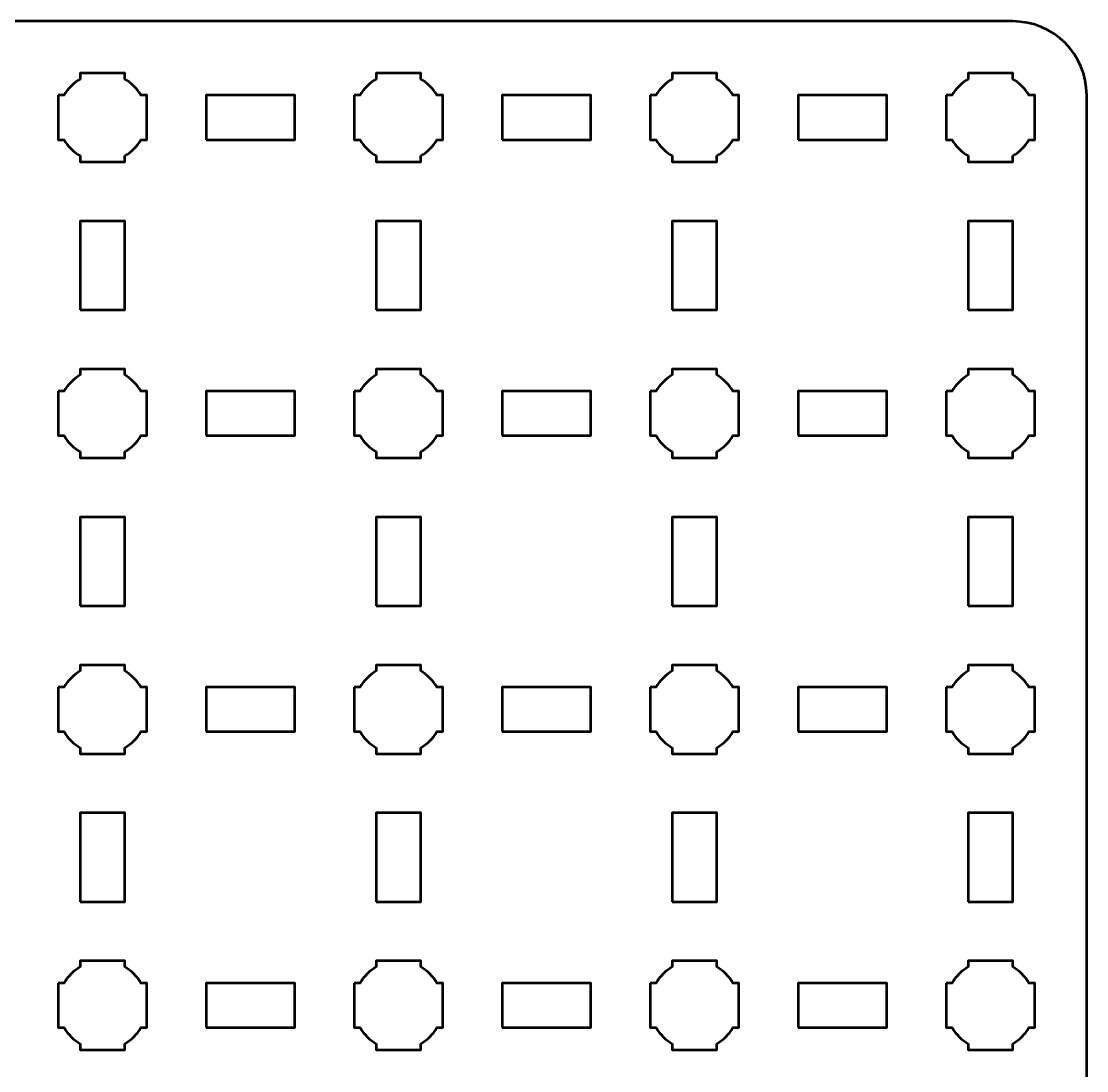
# Model space of a CAD drawing. Header units: centimetres. Extents: x -40.1 to 19.1, y -44.5 to 14.8.
# Drawn here: x 11.95 to 19.15, y 7.71 to 14.8 of the extents above; entities that cross this region are included whole.
import ezdxf

# ---------------------------------------------------------------- set-up
doc = ezdxf.new("R2010")
doc.units = ezdxf.units.CM
doc.header["$MEASUREMENT"] = 0
doc.layers.add('Layer 1', color=7, linetype='Continuous')

msp = doc.modelspace()

# ---------------------------------------------------------------- linework, layer by layer
at = {"layer": 'Layer 1', "lineweight": 53}
for points in [[(13.2, 14), (13.8, 14), (13.8, 14.3), (13.2, 14.3), (13.2, 14)], [(15.2, 14), (15.8, 14), (15.8, 14.3), (15.2, 14.3), (15.2, 14)], [(17.2, 14), (17.8, 14), (17.8, 14.3), (17.2, 14.3), (17.2, 14)], [(12.35, 12.85), (12.65, 12.85), (12.65, 13.45), (12.35, 13.45), (12.35, 12.85)], [(14.35, 12.85), (14.65, 12.85), (14.65, 13.45), (14.35, 13.45), (14.35, 12.85)], [(16.35, 12.85), (16.65, 12.85), (16.65, 13.45), (16.35, 13.45), (16.35, 12.85)], [(18.35, 12.85), (18.65, 12.85), (18.65, 13.45), (18.35, 13.45), (18.35, 12.85)], [(13.2, 12), (13.8, 12), (13.8, 12.3), (13.2, 12.3), (13.2, 12)], [(15.2, 12), (15.8, 12), (15.8, 12.3), (15.2, 12.3), (15.2, 12)], [(17.2, 12), (17.8, 12), (17.8, 12.3), (17.2, 12.3), (17.2, 12)], [(12.35, 10.85), (12.65, 10.85), (12.65, 11.45), (12.35, 11.45), (12.35, 10.85)], [(14.35, 10.85), (14.65, 10.85), (14.65, 11.45), (14.35, 11.45), (14.35, 10.85)], [(16.35, 10.85), (16.65, 10.85), (16.65, 11.45), (16.35, 11.45), (16.35, 10.85)], [(18.35, 10.85), (18.65, 10.85), (18.65, 11.45), (18.35, 11.45), (18.35, 10.85)], [(13.2, 10), (13.8, 10), (13.8, 10.3), (13.2, 10.3), (13.2, 10)], [(15.2, 10), (15.8, 10), (15.8, 10.3), (15.2, 10.3), (15.2, 10)], [(17.2, 10), (17.8, 10), (17.8, 10.3), (17.2, 10.3), (17.2, 10)], [(12.35, 8.85), (12.65, 8.85), (12.65, 9.45), (12.35, 9.45), (12.35, 8.85)], [(14.35, 8.85), (14.65, 8.85), (14.65, 9.45), (14.35, 9.45), (14.35, 8.85)], [(16.35, 8.85), (16.65, 8.85), (16.65, 9.45), (16.35, 9.45), (16.35, 8.85)], [(18.35, 8.85), (18.65, 8.85), (18.65, 9.45), (18.35, 9.45), (18.35, 8.85)], [(13.2, 8), (13.8, 8), (13.8, 8.3), (13.2, 8.3), (13.2, 8)], [(15.2, 8), (15.8, 8), (15.8, 8.3), (15.2, 8.3), (15.2, 8)], [(17.2, 8), (17.8, 8), (17.8, 8.3), (17.2, 8.3), (17.2, 8)]]:
    msp.add_lwpolyline(points, close=True, dxfattribs=at)
for points, knots in [([(-40.15, -44), (-40.15, -44), (-40.15, 14.3), (-40.15, 14.3), (-40.15, 14.3), (-40.15, 14.57609), (-39.92609, 14.8), (-39.65, 14.8), (-39.65, 14.8), (-39.65, 14.8), (18.65, 14.8), (18.65, 14.8), (18.65, 14.8), (18.92609, 14.8), (19.15, 14.57609), (19.15, 14.3), (19.15, 14.3), (19.15, 14.3), (19.15, -44), (19.15, -44), (19.15, -44), (19.15, -44.27609), (18.92609, -44.5), (18.65, -44.5), (18.65, -44.5), (18.65, -44.5), (-39.65, -44.5), (-39.65, -44.5), (-39.65, -44.5), (-39.92609, -44.5), (-40.15, -44.27609), (-40.15, -44)], [0, 0, 0, 0, 0.125, 0.125, 0.125, 0.125, 0.25, 0.25, 0.25, 0.25, 0.375, 0.375, 0.375, 0.375, 0.5, 0.5, 0.5, 0.5, 0.625, 0.625, 0.625, 0.625, 0.75, 0.75, 0.75, 0.75, 0.875, 0.875, 0.875, 0.875, 1, 1, 1, 1]), ([(12.2, 14.3), (12.2, 14.3), (12.24015, 14.3), (12.24015, 14.3), (12.24015, 14.3), (12.2665, 14.34553), (12.30447, 14.3835), (12.35, 14.40985), (12.35, 14.40985), (12.35, 14.40985), (12.35, 14.45), (12.35, 14.45), (12.35, 14.45), (12.35, 14.45), (12.5, 14.45), (12.5, 14.45), (12.5, 14.45), (12.5, 14.45), (12.65, 14.45), (12.65, 14.45), (12.65, 14.45), (12.65, 14.45), (12.65, 14.40985), (12.65, 14.40985), (12.65, 14.40985), (12.69553, 14.3835), (12.7335, 14.34553), (12.75985, 14.3), (12.75985, 14.3), (12.75985, 14.3), (12.8, 14.3), (12.8, 14.3), (12.8, 14.3), (12.8, 14.3), (12.8, 14.15), (12.8, 14.15), (12.8, 14.15), (12.8, 14.15), (12.8, 14), (12.8, 14), (12.8, 14), (12.8, 14), (12.75985, 14), (12.75985, 14), (12.75985, 14), (12.7335, 13.95447), (12.69553, 13.9165), (12.65, 13.89015), (12.65, 13.89015), (12.65, 13.89015), (12.65, 13.85), (12.65, 13.85), (12.65, 13.85), (12.65, 13.85), (12.5, 13.85), (12.5, 13.85), (12.5, 13.85), (12.5, 13.85), (12.35, 13.85), (12.35, 13.85), (12.35, 13.85), (12.35, 13.85), (12.35, 13.89015), (12.35, 13.89015), (12.35, 13.89015), (12.30447, 13.9165), (12.2665, 13.95447), (12.24015, 14), (12.24015, 14), (12.24015, 14), (12.2, 14), (12.2, 14), (12.2, 14), (12.2, 14), (12.2, 14.15), (12.2, 14.15), (12.2, 14.15), (12.2, 14.15), (12.2, 14.3), (12.2, 14.3)], [0, 0, 0, 0, 0.05, 0.05, 0.05, 0.05, 0.1, 0.1, 0.1, 0.1, 0.15, 0.15, 0.15, 0.15, 0.2, 0.2, 0.2, 0.2, 0.25, 0.25, 0.25, 0.25, 0.3, 0.3, 0.3, 0.3, 0.35, 0.35, 0.35, 0.35, 0.4, 0.4, 0.4, 0.4, 0.45, 0.45, 0.45, 0.45, 0.5, 0.5, 0.5, 0.5, 0.55, 0.55, 0.55, 0.55, 0.6, 0.6, 0.6, 0.6, 0.65, 0.65, 0.65, 0.65, 0.7, 0.7, 0.7, 0.7, 0.75, 0.75, 0.75, 0.75, 0.8, 0.8, 0.8, 0.8, 0.85, 0.85, 0.85, 0.85, 0.9, 0.9, 0.9, 0.9, 0.95, 0.95, 0.95, 0.95, 1, 1, 1, 1]), ([(14.2, 14.3), (14.2, 14.3), (14.24015, 14.3), (14.24015, 14.3), (14.24015, 14.3), (14.2665, 14.34553), (14.30447, 14.3835), (14.35, 14.40985), (14.35, 14.40985), (14.35, 14.40985), (14.35, 14.45), (14.35, 14.45), (14.35, 14.45), (14.35, 14.45), (14.5, 14.45), (14.5, 14.45), (14.5, 14.45), (14.5, 14.45), (14.65, 14.45), (14.65, 14.45), (14.65, 14.45), (14.65, 14.45), (14.65, 14.40985), (14.65, 14.40985), (14.65, 14.40985), (14.69553, 14.3835), (14.7335, 14.34553), (14.75985, 14.3), (14.75985, 14.3), (14.75985, 14.3), (14.8, 14.3), (14.8, 14.3), (14.8, 14.3), (14.8, 14.3), (14.8, 14.15), (14.8, 14.15), (14.8, 14.15), (14.8, 14.15), (14.8, 14), (14.8, 14), (14.8, 14), (14.8, 14), (14.75985, 14), (14.75985, 14), (14.75985, 14), (14.7335, 13.95447), (14.69553, 13.9165), (14.65, 13.89015), (14.65, 13.89015), (14.65, 13.89015), (14.65, 13.85), (14.65, 13.85), (14.65, 13.85), (14.65, 13.85), (14.5, 13.85), (14.5, 13.85), (14.5, 13.85), (14.5, 13.85), (14.35, 13.85), (14.35, 13.85), (14.35, 13.85), (14.35, 13.85), (14.35, 13.89015), (14.35, 13.89015), (14.35, 13.89015), (14.30447, 13.9165), (14.2665, 13.95447), (14.24015, 14), (14.24015, 14), (14.24015, 14), (14.2, 14), (14.2, 14), (14.2, 14), (14.2, 14), (14.2, 14.15), (14.2, 14.15), (14.2, 14.15), (14.2, 14.15), (14.2, 14.3), (14.2, 14.3)], [0, 0, 0, 0, 0.05, 0.05, 0.05, 0.05, 0.1, 0.1, 0.1, 0.1, 0.15, 0.15, 0.15, 0.15, 0.2, 0.2, 0.2, 0.2, 0.25, 0.25, 0.25, 0.25, 0.3, 0.3, 0.3, 0.3, 0.35, 0.35, 0.35, 0.35, 0.4, 0.4, 0.4, 0.4, 0.45, 0.45, 0.45, 0.45, 0.5, 0.5, 0.5, 0.5, 0.55, 0.55, 0.55, 0.55, 0.6, 0.6, 0.6, 0.6, 0.65, 0.65, 0.65, 0.65, 0.7, 0.7, 0.7, 0.7, 0.75, 0.75, 0.75, 0.75, 0.8, 0.8, 0.8, 0.8, 0.85, 0.85, 0.85, 0.85, 0.9, 0.9, 0.9, 0.9, 0.95, 0.95, 0.95, 0.95, 1, 1, 1, 1]), ([(16.2, 14.3), (16.2, 14.3), (16.24015, 14.3), (16.24015, 14.3), (16.24015, 14.3), (16.2665, 14.34553), (16.30447, 14.3835), (16.35, 14.40985), (16.35, 14.40985), (16.35, 14.40985), (16.35, 14.45), (16.35, 14.45), (16.35, 14.45), (16.35, 14.45), (16.5, 14.45), (16.5, 14.45), (16.5, 14.45), (16.5, 14.45), (16.65, 14.45), (16.65, 14.45), (16.65, 14.45), (16.65, 14.45), (16.65, 14.40985), (16.65, 14.40985), (16.65, 14.40985), (16.69553, 14.3835), (16.7335, 14.34553), (16.75985, 14.3), (16.75985, 14.3), (16.75985, 14.3), (16.8, 14.3), (16.8, 14.3), (16.8, 14.3), (16.8, 14.3), (16.8, 14.15), (16.8, 14.15), (16.8, 14.15), (16.8, 14.15), (16.8, 14), (16.8, 14), (16.8, 14), (16.8, 14), (16.75985, 14), (16.75985, 14), (16.75985, 14), (16.7335, 13.95447), (16.69553, 13.9165), (16.65, 13.89015), (16.65, 13.89015), (16.65, 13.89015), (16.65, 13.85), (16.65, 13.85), (16.65, 13.85), (16.65, 13.85), (16.5, 13.85), (16.5, 13.85), (16.5, 13.85), (16.5, 13.85), (16.35, 13.85), (16.35, 13.85), (16.35, 13.85), (16.35, 13.85), (16.35, 13.89015), (16.35, 13.89015), (16.35, 13.89015), (16.30447, 13.9165), (16.2665, 13.95447), (16.24015, 14), (16.24015, 14), (16.24015, 14), (16.2, 14), (16.2, 14), (16.2, 14), (16.2, 14), (16.2, 14.15), (16.2, 14.15), (16.2, 14.15), (16.2, 14.15), (16.2, 14.3), (16.2, 14.3)], [0, 0, 0, 0, 0.05, 0.05, 0.05, 0.05, 0.1, 0.1, 0.1, 0.1, 0.15, 0.15, 0.15, 0.15, 0.2, 0.2, 0.2, 0.2, 0.25, 0.25, 0.25, 0.25, 0.3, 0.3, 0.3, 0.3, 0.35, 0.35, 0.35, 0.35, 0.4, 0.4, 0.4, 0.4, 0.45, 0.45, 0.45, 0.45, 0.5, 0.5, 0.5, 0.5, 0.55, 0.55, 0.55, 0.55, 0.6, 0.6, 0.6, 0.6, 0.65, 0.65, 0.65, 0.65, 0.7, 0.7, 0.7, 0.7, 0.75, 0.75, 0.75, 0.75, 0.8, 0.8, 0.8, 0.8, 0.85, 0.85, 0.85, 0.85, 0.9, 0.9, 0.9, 0.9, 0.95, 0.95, 0.95, 0.95, 1, 1, 1, 1]), ([(18.2, 14.3), (18.2, 14.3), (18.24015, 14.3), (18.24015, 14.3), (18.24015, 14.3), (18.2665, 14.34553), (18.30447, 14.3835), (18.35, 14.40985), (18.35, 14.40985), (18.35, 14.40985), (18.35, 14.45), (18.35, 14.45), (18.35, 14.45), (18.35, 14.45), (18.5, 14.45), (18.5, 14.45), (18.5, 14.45), (18.5, 14.45), (18.65, 14.45), (18.65, 14.45), (18.65, 14.45), (18.65, 14.45), (18.65, 14.40985), (18.65, 14.40985), (18.65, 14.40985), (18.69553, 14.3835), (18.7335, 14.34553), (18.75985, 14.3), (18.75985, 14.3), (18.75985, 14.3), (18.8, 14.3), (18.8, 14.3), (18.8, 14.3), (18.8, 14.3), (18.8, 14.15), (18.8, 14.15), (18.8, 14.15), (18.8, 14.15), (18.8, 14), (18.8, 14), (18.8, 14), (18.8, 14), (18.75985, 14), (18.75985, 14), (18.75985, 14), (18.7335, 13.95447), (18.69553, 13.9165), (18.65, 13.89015), (18.65, 13.89015), (18.65, 13.89015), (18.65, 13.85), (18.65, 13.85), (18.65, 13.85), (18.65, 13.85), (18.5, 13.85), (18.5, 13.85), (18.5, 13.85), (18.5, 13.85), (18.35, 13.85), (18.35, 13.85), (18.35, 13.85), (18.35, 13.85), (18.35, 13.89015), (18.35, 13.89015), (18.35, 13.89015), (18.30447, 13.9165), (18.2665, 13.95447), (18.24015, 14), (18.24015, 14), (18.24015, 14), (18.2, 14), (18.2, 14), (18.2, 14), (18.2, 14), (18.2, 14.15), (18.2, 14.15), (18.2, 14.15), (18.2, 14.15), (18.2, 14.3), (18.2, 14.3)], [0, 0, 0, 0, 0.05, 0.05, 0.05, 0.05, 0.1, 0.1, 0.1, 0.1, 0.15, 0.15, 0.15, 0.15, 0.2, 0.2, 0.2, 0.2, 0.25, 0.25, 0.25, 0.25, 0.3, 0.3, 0.3, 0.3, 0.35, 0.35, 0.35, 0.35, 0.4, 0.4, 0.4, 0.4, 0.45, 0.45, 0.45, 0.45, 0.5, 0.5, 0.5, 0.5, 0.55, 0.55, 0.55, 0.55, 0.6, 0.6, 0.6, 0.6, 0.65, 0.65, 0.65, 0.65, 0.7, 0.7, 0.7, 0.7, 0.75, 0.75, 0.75, 0.75, 0.8, 0.8, 0.8, 0.8, 0.85, 0.85, 0.85, 0.85, 0.9, 0.9, 0.9, 0.9, 0.95, 0.95, 0.95, 0.95, 1, 1, 1, 1]), ([(12.2, 12.3), (12.2, 12.3), (12.24015, 12.3), (12.24015, 12.3), (12.24015, 12.3), (12.2665, 12.34553), (12.30447, 12.3835), (12.35, 12.40985), (12.35, 12.40985), (12.35, 12.40985), (12.35, 12.45), (12.35, 12.45), (12.35, 12.45), (12.35, 12.45), (12.5, 12.45), (12.5, 12.45), (12.5, 12.45), (12.5, 12.45), (12.65, 12.45), (12.65, 12.45), (12.65, 12.45), (12.65, 12.45), (12.65, 12.40985), (12.65, 12.40985), (12.65, 12.40985), (12.69553, 12.3835), (12.7335, 12.34553), (12.75985, 12.3), (12.75985, 12.3), (12.75985, 12.3), (12.8, 12.3), (12.8, 12.3), (12.8, 12.3), (12.8, 12.3), (12.8, 12.15), (12.8, 12.15), (12.8, 12.15), (12.8, 12.15), (12.8, 12), (12.8, 12), (12.8, 12), (12.8, 12), (12.75985, 12), (12.75985, 12), (12.75985, 12), (12.7335, 11.95447), (12.69553, 11.9165), (12.65, 11.89015), (12.65, 11.89015), (12.65, 11.89015), (12.65, 11.85), (12.65, 11.85), (12.65, 11.85), (12.65, 11.85), (12.5, 11.85), (12.5, 11.85), (12.5, 11.85), (12.5, 11.85), (12.35, 11.85), (12.35, 11.85), (12.35, 11.85), (12.35, 11.85), (12.35, 11.89015), (12.35, 11.89015), (12.35, 11.89015), (12.30447, 11.9165), (12.2665, 11.95447), (12.24015, 12), (12.24015, 12), (12.24015, 12), (12.2, 12), (12.2, 12), (12.2, 12), (12.2, 12), (12.2, 12.15), (12.2, 12.15), (12.2, 12.15), (12.2, 12.15), (12.2, 12.3), (12.2, 12.3)], [0, 0, 0, 0, 0.05, 0.05, 0.05, 0.05, 0.1, 0.1, 0.1, 0.1, 0.15, 0.15, 0.15, 0.15, 0.2, 0.2, 0.2, 0.2, 0.25, 0.25, 0.25, 0.25, 0.3, 0.3, 0.3, 0.3, 0.35, 0.35, 0.35, 0.35, 0.4, 0.4, 0.4, 0.4, 0.45, 0.45, 0.45, 0.45, 0.5, 0.5, 0.5, 0.5, 0.55, 0.55, 0.55, 0.55, 0.6, 0.6, 0.6, 0.6, 0.65, 0.65, 0.65, 0.65, 0.7, 0.7, 0.7, 0.7, 0.75, 0.75, 0.75, 0.75, 0.8, 0.8, 0.8, 0.8, 0.85, 0.85, 0.85, 0.85, 0.9, 0.9, 0.9, 0.9, 0.95, 0.95, 0.95, 0.95, 1, 1, 1, 1]), ([(14.2, 12.3), (14.2, 12.3), (14.24015, 12.3), (14.24015, 12.3), (14.24015, 12.3), (14.2665, 12.34553), (14.30447, 12.3835), (14.35, 12.40985), (14.35, 12.40985), (14.35, 12.40985), (14.35, 12.45), (14.35, 12.45), (14.35, 12.45), (14.35, 12.45), (14.5, 12.45), (14.5, 12.45), (14.5, 12.45), (14.5, 12.45), (14.65, 12.45), (14.65, 12.45), (14.65, 12.45), (14.65, 12.45), (14.65, 12.40985), (14.65, 12.40985), (14.65, 12.40985), (14.69553, 12.3835), (14.7335, 12.34553), (14.75985, 12.3), (14.75985, 12.3), (14.75985, 12.3), (14.8, 12.3), (14.8, 12.3), (14.8, 12.3), (14.8, 12.3), (14.8, 12.15), (14.8, 12.15), (14.8, 12.15), (14.8, 12.15), (14.8, 12), (14.8, 12), (14.8, 12), (14.8, 12), (14.75985, 12), (14.75985, 12), (14.75985, 12), (14.7335, 11.95447), (14.69553, 11.9165), (14.65, 11.89015), (14.65, 11.89015), (14.65, 11.89015), (14.65, 11.85), (14.65, 11.85), (14.65, 11.85), (14.65, 11.85), (14.5, 11.85), (14.5, 11.85), (14.5, 11.85), (14.5, 11.85), (14.35, 11.85), (14.35, 11.85), (14.35, 11.85), (14.35, 11.85), (14.35, 11.89015), (14.35, 11.89015), (14.35, 11.89015), (14.30447, 11.9165), (14.2665, 11.95447), (14.24015, 12), (14.24015, 12), (14.24015, 12), (14.2, 12), (14.2, 12), (14.2, 12), (14.2, 12), (14.2, 12.15), (14.2, 12.15), (14.2, 12.15), (14.2, 12.15), (14.2, 12.3), (14.2, 12.3)], [0, 0, 0, 0, 0.05, 0.05, 0.05, 0.05, 0.1, 0.1, 0.1, 0.1, 0.15, 0.15, 0.15, 0.15, 0.2, 0.2, 0.2, 0.2, 0.25, 0.25, 0.25, 0.25, 0.3, 0.3, 0.3, 0.3, 0.35, 0.35, 0.35, 0.35, 0.4, 0.4, 0.4, 0.4, 0.45, 0.45, 0.45, 0.45, 0.5, 0.5, 0.5, 0.5, 0.55, 0.55, 0.55, 0.55, 0.6, 0.6, 0.6, 0.6, 0.65, 0.65, 0.65, 0.65, 0.7, 0.7, 0.7, 0.7, 0.75, 0.75, 0.75, 0.75, 0.8, 0.8, 0.8, 0.8, 0.85, 0.85, 0.85, 0.85, 0.9, 0.9, 0.9, 0.9, 0.95, 0.95, 0.95, 0.95, 1, 1, 1, 1]), ([(16.2, 12.3), (16.2, 12.3), (16.24015, 12.3), (16.24015, 12.3), (16.24015, 12.3), (16.2665, 12.34553), (16.30447, 12.3835), (16.35, 12.40985), (16.35, 12.40985), (16.35, 12.40985), (16.35, 12.45), (16.35, 12.45), (16.35, 12.45), (16.35, 12.45), (16.5, 12.45), (16.5, 12.45), (16.5, 12.45), (16.5, 12.45), (16.65, 12.45), (16.65, 12.45), (16.65, 12.45), (16.65, 12.45), (16.65, 12.40985), (16.65, 12.40985), (16.65, 12.40985), (16.69553, 12.3835), (16.7335, 12.34553), (16.75985, 12.3), (16.75985, 12.3), (16.75985, 12.3), (16.8, 12.3), (16.8, 12.3), (16.8, 12.3), (16.8, 12.3), (16.8, 12.15), (16.8, 12.15), (16.8, 12.15), (16.8, 12.15), (16.8, 12), (16.8, 12), (16.8, 12), (16.8, 12), (16.75985, 12), (16.75985, 12), (16.75985, 12), (16.7335, 11.95447), (16.69553, 11.9165), (16.65, 11.89015), (16.65, 11.89015), (16.65, 11.89015), (16.65, 11.85), (16.65, 11.85), (16.65, 11.85), (16.65, 11.85), (16.5, 11.85), (16.5, 11.85), (16.5, 11.85), (16.5, 11.85), (16.35, 11.85), (16.35, 11.85), (16.35, 11.85), (16.35, 11.85), (16.35, 11.89015), (16.35, 11.89015), (16.35, 11.89015), (16.30447, 11.9165), (16.2665, 11.95447), (16.24015, 12), (16.24015, 12), (16.24015, 12), (16.2, 12), (16.2, 12), (16.2, 12), (16.2, 12), (16.2, 12.15), (16.2, 12.15), (16.2, 12.15), (16.2, 12.15), (16.2, 12.3), (16.2, 12.3)], [0, 0, 0, 0, 0.05, 0.05, 0.05, 0.05, 0.1, 0.1, 0.1, 0.1, 0.15, 0.15, 0.15, 0.15, 0.2, 0.2, 0.2, 0.2, 0.25, 0.25, 0.25, 0.25, 0.3, 0.3, 0.3, 0.3, 0.35, 0.35, 0.35, 0.35, 0.4, 0.4, 0.4, 0.4, 0.45, 0.45, 0.45, 0.45, 0.5, 0.5, 0.5, 0.5, 0.55, 0.55, 0.55, 0.55, 0.6, 0.6, 0.6, 0.6, 0.65, 0.65, 0.65, 0.65, 0.7, 0.7, 0.7, 0.7, 0.75, 0.75, 0.75, 0.75, 0.8, 0.8, 0.8, 0.8, 0.85, 0.85, 0.85, 0.85, 0.9, 0.9, 0.9, 0.9, 0.95, 0.95, 0.95, 0.95, 1, 1, 1, 1]), ([(18.2, 12.3), (18.2, 12.3), (18.24015, 12.3), (18.24015, 12.3), (18.24015, 12.3), (18.2665, 12.34553), (18.30447, 12.3835), (18.35, 12.40985), (18.35, 12.40985), (18.35, 12.40985), (18.35, 12.45), (18.35, 12.45), (18.35, 12.45), (18.35, 12.45), (18.5, 12.45), (18.5, 12.45), (18.5, 12.45), (18.5, 12.45), (18.65, 12.45), (18.65, 12.45), (18.65, 12.45), (18.65, 12.45), (18.65, 12.40985), (18.65, 12.40985), (18.65, 12.40985), (18.69553, 12.3835), (18.7335, 12.34553), (18.75985, 12.3), (18.75985, 12.3), (18.75985, 12.3), (18.8, 12.3), (18.8, 12.3), (18.8, 12.3), (18.8, 12.3), (18.8, 12.15), (18.8, 12.15), (18.8, 12.15), (18.8, 12.15), (18.8, 12), (18.8, 12), (18.8, 12), (18.8, 12), (18.75985, 12), (18.75985, 12), (18.75985, 12), (18.7335, 11.95447), (18.69553, 11.9165), (18.65, 11.89015), (18.65, 11.89015), (18.65, 11.89015), (18.65, 11.85), (18.65, 11.85), (18.65, 11.85), (18.65, 11.85), (18.5, 11.85), (18.5, 11.85), (18.5, 11.85), (18.5, 11.85), (18.35, 11.85), (18.35, 11.85), (18.35, 11.85), (18.35, 11.85), (18.35, 11.89015), (18.35, 11.89015), (18.35, 11.89015), (18.30447, 11.9165), (18.2665, 11.95447), (18.24015, 12), (18.24015, 12), (18.24015, 12), (18.2, 12), (18.2, 12), (18.2, 12), (18.2, 12), (18.2, 12.15), (18.2, 12.15), (18.2, 12.15), (18.2, 12.15), (18.2, 12.3), (18.2, 12.3)], [0, 0, 0, 0, 0.05, 0.05, 0.05, 0.05, 0.1, 0.1, 0.1, 0.1, 0.15, 0.15, 0.15, 0.15, 0.2, 0.2, 0.2, 0.2, 0.25, 0.25, 0.25, 0.25, 0.3, 0.3, 0.3, 0.3, 0.35, 0.35, 0.35, 0.35, 0.4, 0.4, 0.4, 0.4, 0.45, 0.45, 0.45, 0.45, 0.5, 0.5, 0.5, 0.5, 0.55, 0.55, 0.55, 0.55, 0.6, 0.6, 0.6, 0.6, 0.65, 0.65, 0.65, 0.65, 0.7, 0.7, 0.7, 0.7, 0.75, 0.75, 0.75, 0.75, 0.8, 0.8, 0.8, 0.8, 0.85, 0.85, 0.85, 0.85, 0.9, 0.9, 0.9, 0.9, 0.95, 0.95, 0.95, 0.95, 1, 1, 1, 1]), ([(12.2, 10.3), (12.2, 10.3), (12.24015, 10.3), (12.24015, 10.3), (12.24015, 10.3), (12.2665, 10.34553), (12.30447, 10.3835), (12.35, 10.40985), (12.35, 10.40985), (12.35, 10.40985), (12.35, 10.45), (12.35, 10.45), (12.35, 10.45), (12.35, 10.45), (12.5, 10.45), (12.5, 10.45), (12.5, 10.45), (12.5, 10.45), (12.65, 10.45), (12.65, 10.45), (12.65, 10.45), (12.65, 10.45), (12.65, 10.40985), (12.65, 10.40985), (12.65, 10.40985), (12.69553, 10.3835), (12.7335, 10.34553), (12.75985, 10.3), (12.75985, 10.3), (12.75985, 10.3), (12.8, 10.3), (12.8, 10.3), (12.8, 10.3), (12.8, 10.3), (12.8, 10.15), (12.8, 10.15), (12.8, 10.15), (12.8, 10.15), (12.8, 10), (12.8, 10), (12.8, 10), (12.8, 10), (12.75985, 10), (12.75985, 10), (12.75985, 10), (12.7335, 9.95447), (12.69553, 9.9165), (12.65, 9.89015), (12.65, 9.89015), (12.65, 9.89015), (12.65, 9.85), (12.65, 9.85), (12.65, 9.85), (12.65, 9.85), (12.5, 9.85), (12.5, 9.85), (12.5, 9.85), (12.5, 9.85), (12.35, 9.85), (12.35, 9.85), (12.35, 9.85), (12.35, 9.85), (12.35, 9.89015), (12.35, 9.89015), (12.35, 9.89015), (12.30447, 9.9165), (12.2665, 9.95447), (12.24015, 10), (12.24015, 10), (12.24015, 10), (12.2, 10), (12.2, 10), (12.2, 10), (12.2, 10), (12.2, 10.15), (12.2, 10.15), (12.2, 10.15), (12.2, 10.15), (12.2, 10.3), (12.2, 10.3)], [0, 0, 0, 0, 0.05, 0.05, 0.05, 0.05, 0.1, 0.1, 0.1, 0.1, 0.15, 0.15, 0.15, 0.15, 0.2, 0.2, 0.2, 0.2, 0.25, 0.25, 0.25, 0.25, 0.3, 0.3, 0.3, 0.3, 0.35, 0.35, 0.35, 0.35, 0.4, 0.4, 0.4, 0.4, 0.45, 0.45, 0.45, 0.45, 0.5, 0.5, 0.5, 0.5, 0.55, 0.55, 0.55, 0.55, 0.6, 0.6, 0.6, 0.6, 0.65, 0.65, 0.65, 0.65, 0.7, 0.7, 0.7, 0.7, 0.75, 0.75, 0.75, 0.75, 0.8, 0.8, 0.8, 0.8, 0.85, 0.85, 0.85, 0.85, 0.9, 0.9, 0.9, 0.9, 0.95, 0.95, 0.95, 0.95, 1, 1, 1, 1]), ([(14.2, 10.3), (14.2, 10.3), (14.24015, 10.3), (14.24015, 10.3), (14.24015, 10.3), (14.2665, 10.34553), (14.30447, 10.3835), (14.35, 10.40985), (14.35, 10.40985), (14.35, 10.40985), (14.35, 10.45), (14.35, 10.45), (14.35, 10.45), (14.35, 10.45), (14.5, 10.45), (14.5, 10.45), (14.5, 10.45), (14.5, 10.45), (14.65, 10.45), (14.65, 10.45), (14.65, 10.45), (14.65, 10.45), (14.65, 10.40985), (14.65, 10.40985), (14.65, 10.40985), (14.69553, 10.3835), (14.7335, 10.34553), (14.75985, 10.3), (14.75985, 10.3), (14.75985, 10.3), (14.8, 10.3), (14.8, 10.3), (14.8, 10.3), (14.8, 10.3), (14.8, 10.15), (14.8, 10.15), (14.8, 10.15), (14.8, 10.15), (14.8, 10), (14.8, 10), (14.8, 10), (14.8, 10), (14.75985, 10), (14.75985, 10), (14.75985, 10), (14.7335, 9.95447), (14.69553, 9.9165), (14.65, 9.89015), (14.65, 9.89015), (14.65, 9.89015), (14.65, 9.85), (14.65, 9.85), (14.65, 9.85), (14.65, 9.85), (14.5, 9.85), (14.5, 9.85), (14.5, 9.85), (14.5, 9.85), (14.35, 9.85), (14.35, 9.85), (14.35, 9.85), (14.35, 9.85), (14.35, 9.89015), (14.35, 9.89015), (14.35, 9.89015), (14.30447, 9.9165), (14.2665, 9.95447), (14.24015, 10), (14.24015, 10), (14.24015, 10), (14.2, 10), (14.2, 10), (14.2, 10), (14.2, 10), (14.2, 10.15), (14.2, 10.15), (14.2, 10.15), (14.2, 10.15), (14.2, 10.3), (14.2, 10.3)], [0, 0, 0, 0, 0.05, 0.05, 0.05, 0.05, 0.1, 0.1, 0.1, 0.1, 0.15, 0.15, 0.15, 0.15, 0.2, 0.2, 0.2, 0.2, 0.25, 0.25, 0.25, 0.25, 0.3, 0.3, 0.3, 0.3, 0.35, 0.35, 0.35, 0.35, 0.4, 0.4, 0.4, 0.4, 0.45, 0.45, 0.45, 0.45, 0.5, 0.5, 0.5, 0.5, 0.55, 0.55, 0.55, 0.55, 0.6, 0.6, 0.6, 0.6, 0.65, 0.65, 0.65, 0.65, 0.7, 0.7, 0.7, 0.7, 0.75, 0.75, 0.75, 0.75, 0.8, 0.8, 0.8, 0.8, 0.85, 0.85, 0.85, 0.85, 0.9, 0.9, 0.9, 0.9, 0.95, 0.95, 0.95, 0.95, 1, 1, 1, 1]), ([(16.2, 10.3), (16.2, 10.3), (16.24015, 10.3), (16.24015, 10.3), (16.24015, 10.3), (16.2665, 10.34553), (16.30447, 10.3835), (16.35, 10.40985), (16.35, 10.40985), (16.35, 10.40985), (16.35, 10.45), (16.35, 10.45), (16.35, 10.45), (16.35, 10.45), (16.5, 10.45), (16.5, 10.45), (16.5, 10.45), (16.5, 10.45), (16.65, 10.45), (16.65, 10.45), (16.65, 10.45), (16.65, 10.45), (16.65, 10.40985), (16.65, 10.40985), (16.65, 10.40985), (16.69553, 10.3835), (16.7335, 10.34553), (16.75985, 10.3), (16.75985, 10.3), (16.75985, 10.3), (16.8, 10.3), (16.8, 10.3), (16.8, 10.3), (16.8, 10.3), (16.8, 10.15), (16.8, 10.15), (16.8, 10.15), (16.8, 10.15), (16.8, 10), (16.8, 10), (16.8, 10), (16.8, 10), (16.75985, 10), (16.75985, 10), (16.75985, 10), (16.7335, 9.95447), (16.69553, 9.9165), (16.65, 9.89015), (16.65, 9.89015), (16.65, 9.89015), (16.65, 9.85), (16.65, 9.85), (16.65, 9.85), (16.65, 9.85), (16.5, 9.85), (16.5, 9.85), (16.5, 9.85), (16.5, 9.85), (16.35, 9.85), (16.35, 9.85), (16.35, 9.85), (16.35, 9.85), (16.35, 9.89015), (16.35, 9.89015), (16.35, 9.89015), (16.30447, 9.9165), (16.2665, 9.95447), (16.24015, 10), (16.24015, 10), (16.24015, 10), (16.2, 10), (16.2, 10), (16.2, 10), (16.2, 10), (16.2, 10.15), (16.2, 10.15), (16.2, 10.15), (16.2, 10.15), (16.2, 10.3), (16.2, 10.3)], [0, 0, 0, 0, 0.05, 0.05, 0.05, 0.05, 0.1, 0.1, 0.1, 0.1, 0.15, 0.15, 0.15, 0.15, 0.2, 0.2, 0.2, 0.2, 0.25, 0.25, 0.25, 0.25, 0.3, 0.3, 0.3, 0.3, 0.35, 0.35, 0.35, 0.35, 0.4, 0.4, 0.4, 0.4, 0.45, 0.45, 0.45, 0.45, 0.5, 0.5, 0.5, 0.5, 0.55, 0.55, 0.55, 0.55, 0.6, 0.6, 0.6, 0.6, 0.65, 0.65, 0.65, 0.65, 0.7, 0.7, 0.7, 0.7, 0.75, 0.75, 0.75, 0.75, 0.8, 0.8, 0.8, 0.8, 0.85, 0.85, 0.85, 0.85, 0.9, 0.9, 0.9, 0.9, 0.95, 0.95, 0.95, 0.95, 1, 1, 1, 1]), ([(18.2, 10.3), (18.2, 10.3), (18.24015, 10.3), (18.24015, 10.3), (18.24015, 10.3), (18.2665, 10.34553), (18.30447, 10.3835), (18.35, 10.40985), (18.35, 10.40985), (18.35, 10.40985), (18.35, 10.45), (18.35, 10.45), (18.35, 10.45), (18.35, 10.45), (18.5, 10.45), (18.5, 10.45), (18.5, 10.45), (18.5, 10.45), (18.65, 10.45), (18.65, 10.45), (18.65, 10.45), (18.65, 10.45), (18.65, 10.40985), (18.65, 10.40985), (18.65, 10.40985), (18.69553, 10.3835), (18.7335, 10.34553), (18.75985, 10.3), (18.75985, 10.3), (18.75985, 10.3), (18.8, 10.3), (18.8, 10.3), (18.8, 10.3), (18.8, 10.3), (18.8, 10.15), (18.8, 10.15), (18.8, 10.15), (18.8, 10.15), (18.8, 10), (18.8, 10), (18.8, 10), (18.8, 10), (18.75985, 10), (18.75985, 10), (18.75985, 10), (18.7335, 9.95447), (18.69553, 9.9165), (18.65, 9.89015), (18.65, 9.89015), (18.65, 9.89015), (18.65, 9.85), (18.65, 9.85), (18.65, 9.85), (18.65, 9.85), (18.5, 9.85), (18.5, 9.85), (18.5, 9.85), (18.5, 9.85), (18.35, 9.85), (18.35, 9.85), (18.35, 9.85), (18.35, 9.85), (18.35, 9.89015), (18.35, 9.89015), (18.35, 9.89015), (18.30447, 9.9165), (18.2665, 9.95447), (18.24015, 10), (18.24015, 10), (18.24015, 10), (18.2, 10), (18.2, 10), (18.2, 10), (18.2, 10), (18.2, 10.15), (18.2, 10.15), (18.2, 10.15), (18.2, 10.15), (18.2, 10.3), (18.2, 10.3)], [0, 0, 0, 0, 0.05, 0.05, 0.05, 0.05, 0.1, 0.1, 0.1, 0.1, 0.15, 0.15, 0.15, 0.15, 0.2, 0.2, 0.2, 0.2, 0.25, 0.25, 0.25, 0.25, 0.3, 0.3, 0.3, 0.3, 0.35, 0.35, 0.35, 0.35, 0.4, 0.4, 0.4, 0.4, 0.45, 0.45, 0.45, 0.45, 0.5, 0.5, 0.5, 0.5, 0.55, 0.55, 0.55, 0.55, 0.6, 0.6, 0.6, 0.6, 0.65, 0.65, 0.65, 0.65, 0.7, 0.7, 0.7, 0.7, 0.75, 0.75, 0.75, 0.75, 0.8, 0.8, 0.8, 0.8, 0.85, 0.85, 0.85, 0.85, 0.9, 0.9, 0.9, 0.9, 0.95, 0.95, 0.95, 0.95, 1, 1, 1, 1]), ([(12.2, 8.3), (12.2, 8.3), (12.24015, 8.3), (12.24015, 8.3), (12.24015, 8.3), (12.2665, 8.34553), (12.30447, 8.3835), (12.35, 8.40985), (12.35, 8.40985), (12.35, 8.40985), (12.35, 8.45), (12.35, 8.45), (12.35, 8.45), (12.35, 8.45), (12.5, 8.45), (12.5, 8.45), (12.5, 8.45), (12.5, 8.45), (12.65, 8.45), (12.65, 8.45), (12.65, 8.45), (12.65, 8.45), (12.65, 8.40985), (12.65, 8.40985), (12.65, 8.40985), (12.69553, 8.3835), (12.7335, 8.34553), (12.75985, 8.3), (12.75985, 8.3), (12.75985, 8.3), (12.8, 8.3), (12.8, 8.3), (12.8, 8.3), (12.8, 8.3), (12.8, 8.15), (12.8, 8.15), (12.8, 8.15), (12.8, 8.15), (12.8, 8), (12.8, 8), (12.8, 8), (12.8, 8), (12.75985, 8), (12.75985, 8), (12.75985, 8), (12.7335, 7.95447), (12.69553, 7.9165), (12.65, 7.89015), (12.65, 7.89015), (12.65, 7.89015), (12.65, 7.85), (12.65, 7.85), (12.65, 7.85), (12.65, 7.85), (12.5, 7.85), (12.5, 7.85), (12.5, 7.85), (12.5, 7.85), (12.35, 7.85), (12.35, 7.85), (12.35, 7.85), (12.35, 7.85), (12.35, 7.89015), (12.35, 7.89015), (12.35, 7.89015), (12.30447, 7.9165), (12.2665, 7.95447), (12.24015, 8), (12.24015, 8), (12.24015, 8), (12.2, 8), (12.2, 8), (12.2, 8), (12.2, 8), (12.2, 8.15), (12.2, 8.15), (12.2, 8.15), (12.2, 8.15), (12.2, 8.3), (12.2, 8.3)], [0, 0, 0, 0, 0.05, 0.05, 0.05, 0.05, 0.1, 0.1, 0.1, 0.1, 0.15, 0.15, 0.15, 0.15, 0.2, 0.2, 0.2, 0.2, 0.25, 0.25, 0.25, 0.25, 0.3, 0.3, 0.3, 0.3, 0.35, 0.35, 0.35, 0.35, 0.4, 0.4, 0.4, 0.4, 0.45, 0.45, 0.45, 0.45, 0.5, 0.5, 0.5, 0.5, 0.55, 0.55, 0.55, 0.55, 0.6, 0.6, 0.6, 0.6, 0.65, 0.65, 0.65, 0.65, 0.7, 0.7, 0.7, 0.7, 0.75, 0.75, 0.75, 0.75, 0.8, 0.8, 0.8, 0.8, 0.85, 0.85, 0.85, 0.85, 0.9, 0.9, 0.9, 0.9, 0.95, 0.95, 0.95, 0.95, 1, 1, 1, 1]), ([(14.2, 8.3), (14.2, 8.3), (14.24015, 8.3), (14.24015, 8.3), (14.24015, 8.3), (14.2665, 8.34553), (14.30447, 8.3835), (14.35, 8.40985), (14.35, 8.40985), (14.35, 8.40985), (14.35, 8.45), (14.35, 8.45), (14.35, 8.45), (14.35, 8.45), (14.5, 8.45), (14.5, 8.45), (14.5, 8.45), (14.5, 8.45), (14.65, 8.45), (14.65, 8.45), (14.65, 8.45), (14.65, 8.45), (14.65, 8.40985), (14.65, 8.40985), (14.65, 8.40985), (14.69553, 8.3835), (14.7335, 8.34553), (14.75985, 8.3), (14.75985, 8.3), (14.75985, 8.3), (14.8, 8.3), (14.8, 8.3), (14.8, 8.3), (14.8, 8.3), (14.8, 8.15), (14.8, 8.15), (14.8, 8.15), (14.8, 8.15), (14.8, 8), (14.8, 8), (14.8, 8), (14.8, 8), (14.75985, 8), (14.75985, 8), (14.75985, 8), (14.7335, 7.95447), (14.69553, 7.9165), (14.65, 7.89015), (14.65, 7.89015), (14.65, 7.89015), (14.65, 7.85), (14.65, 7.85), (14.65, 7.85), (14.65, 7.85), (14.5, 7.85), (14.5, 7.85), (14.5, 7.85), (14.5, 7.85), (14.35, 7.85), (14.35, 7.85), (14.35, 7.85), (14.35, 7.85), (14.35, 7.89015), (14.35, 7.89015), (14.35, 7.89015), (14.30447, 7.9165), (14.2665, 7.95447), (14.24015, 8), (14.24015, 8), (14.24015, 8), (14.2, 8), (14.2, 8), (14.2, 8), (14.2, 8), (14.2, 8.15), (14.2, 8.15), (14.2, 8.15), (14.2, 8.15), (14.2, 8.3), (14.2, 8.3)], [0, 0, 0, 0, 0.05, 0.05, 0.05, 0.05, 0.1, 0.1, 0.1, 0.1, 0.15, 0.15, 0.15, 0.15, 0.2, 0.2, 0.2, 0.2, 0.25, 0.25, 0.25, 0.25, 0.3, 0.3, 0.3, 0.3, 0.35, 0.35, 0.35, 0.35, 0.4, 0.4, 0.4, 0.4, 0.45, 0.45, 0.45, 0.45, 0.5, 0.5, 0.5, 0.5, 0.55, 0.55, 0.55, 0.55, 0.6, 0.6, 0.6, 0.6, 0.65, 0.65, 0.65, 0.65, 0.7, 0.7, 0.7, 0.7, 0.75, 0.75, 0.75, 0.75, 0.8, 0.8, 0.8, 0.8, 0.85, 0.85, 0.85, 0.85, 0.9, 0.9, 0.9, 0.9, 0.95, 0.95, 0.95, 0.95, 1, 1, 1, 1]), ([(16.2, 8.3), (16.2, 8.3), (16.24015, 8.3), (16.24015, 8.3), (16.24015, 8.3), (16.2665, 8.34553), (16.30447, 8.3835), (16.35, 8.40985), (16.35, 8.40985), (16.35, 8.40985), (16.35, 8.45), (16.35, 8.45), (16.35, 8.45), (16.35, 8.45), (16.5, 8.45), (16.5, 8.45), (16.5, 8.45), (16.5, 8.45), (16.65, 8.45), (16.65, 8.45), (16.65, 8.45), (16.65, 8.45), (16.65, 8.40985), (16.65, 8.40985), (16.65, 8.40985), (16.69553, 8.3835), (16.7335, 8.34553), (16.75985, 8.3), (16.75985, 8.3), (16.75985, 8.3), (16.8, 8.3), (16.8, 8.3), (16.8, 8.3), (16.8, 8.3), (16.8, 8.15), (16.8, 8.15), (16.8, 8.15), (16.8, 8.15), (16.8, 8), (16.8, 8), (16.8, 8), (16.8, 8), (16.75985, 8), (16.75985, 8), (16.75985, 8), (16.7335, 7.95447), (16.69553, 7.9165), (16.65, 7.89015), (16.65, 7.89015), (16.65, 7.89015), (16.65, 7.85), (16.65, 7.85), (16.65, 7.85), (16.65, 7.85), (16.5, 7.85), (16.5, 7.85), (16.5, 7.85), (16.5, 7.85), (16.35, 7.85), (16.35, 7.85), (16.35, 7.85), (16.35, 7.85), (16.35, 7.89015), (16.35, 7.89015), (16.35, 7.89015), (16.30447, 7.9165), (16.2665, 7.95447), (16.24015, 8), (16.24015, 8), (16.24015, 8), (16.2, 8), (16.2, 8), (16.2, 8), (16.2, 8), (16.2, 8.15), (16.2, 8.15), (16.2, 8.15), (16.2, 8.15), (16.2, 8.3), (16.2, 8.3)], [0, 0, 0, 0, 0.05, 0.05, 0.05, 0.05, 0.1, 0.1, 0.1, 0.1, 0.15, 0.15, 0.15, 0.15, 0.2, 0.2, 0.2, 0.2, 0.25, 0.25, 0.25, 0.25, 0.3, 0.3, 0.3, 0.3, 0.35, 0.35, 0.35, 0.35, 0.4, 0.4, 0.4, 0.4, 0.45, 0.45, 0.45, 0.45, 0.5, 0.5, 0.5, 0.5, 0.55, 0.55, 0.55, 0.55, 0.6, 0.6, 0.6, 0.6, 0.65, 0.65, 0.65, 0.65, 0.7, 0.7, 0.7, 0.7, 0.75, 0.75, 0.75, 0.75, 0.8, 0.8, 0.8, 0.8, 0.85, 0.85, 0.85, 0.85, 0.9, 0.9, 0.9, 0.9, 0.95, 0.95, 0.95, 0.95, 1, 1, 1, 1]), ([(18.2, 8.3), (18.2, 8.3), (18.24015, 8.3), (18.24015, 8.3), (18.24015, 8.3), (18.2665, 8.34553), (18.30447, 8.3835), (18.35, 8.40985), (18.35, 8.40985), (18.35, 8.40985), (18.35, 8.45), (18.35, 8.45), (18.35, 8.45), (18.35, 8.45), (18.5, 8.45), (18.5, 8.45), (18.5, 8.45), (18.5, 8.45), (18.65, 8.45), (18.65, 8.45), (18.65, 8.45), (18.65, 8.45), (18.65, 8.40985), (18.65, 8.40985), (18.65, 8.40985), (18.69553, 8.3835), (18.7335, 8.34553), (18.75985, 8.3), (18.75985, 8.3), (18.75985, 8.3), (18.8, 8.3), (18.8, 8.3), (18.8, 8.3), (18.8, 8.3), (18.8, 8.15), (18.8, 8.15), (18.8, 8.15), (18.8, 8.15), (18.8, 8), (18.8, 8), (18.8, 8), (18.8, 8), (18.75985, 8), (18.75985, 8), (18.75985, 8), (18.7335, 7.95447), (18.69553, 7.9165), (18.65, 7.89015), (18.65, 7.89015), (18.65, 7.89015), (18.65, 7.85), (18.65, 7.85), (18.65, 7.85), (18.65, 7.85), (18.5, 7.85), (18.5, 7.85), (18.5, 7.85), (18.5, 7.85), (18.35, 7.85), (18.35, 7.85), (18.35, 7.85), (18.35, 7.85), (18.35, 7.89015), (18.35, 7.89015), (18.35, 7.89015), (18.30447, 7.9165), (18.2665, 7.95447), (18.24015, 8), (18.24015, 8), (18.24015, 8), (18.2, 8), (18.2, 8), (18.2, 8), (18.2, 8), (18.2, 8.15), (18.2, 8.15), (18.2, 8.15), (18.2, 8.15), (18.2, 8.3), (18.2, 8.3)], [0, 0, 0, 0, 0.05, 0.05, 0.05, 0.05, 0.1, 0.1, 0.1, 0.1, 0.15, 0.15, 0.15, 0.15, 0.2, 0.2, 0.2, 0.2, 0.25, 0.25, 0.25, 0.25, 0.3, 0.3, 0.3, 0.3, 0.35, 0.35, 0.35, 0.35, 0.4, 0.4, 0.4, 0.4, 0.45, 0.45, 0.45, 0.45, 0.5, 0.5, 0.5, 0.5, 0.55, 0.55, 0.55, 0.55, 0.6, 0.6, 0.6, 0.6, 0.65, 0.65, 0.65, 0.65, 0.7, 0.7, 0.7, 0.7, 0.75, 0.75, 0.75, 0.75, 0.8, 0.8, 0.8, 0.8, 0.85, 0.85, 0.85, 0.85, 0.9, 0.9, 0.9, 0.9, 0.95, 0.95, 0.95, 0.95, 1, 1, 1, 1])]:
    msp.add_open_spline(points, degree=3, knots=knots, dxfattribs=at)

doc.saveas('drawing.dxf')
